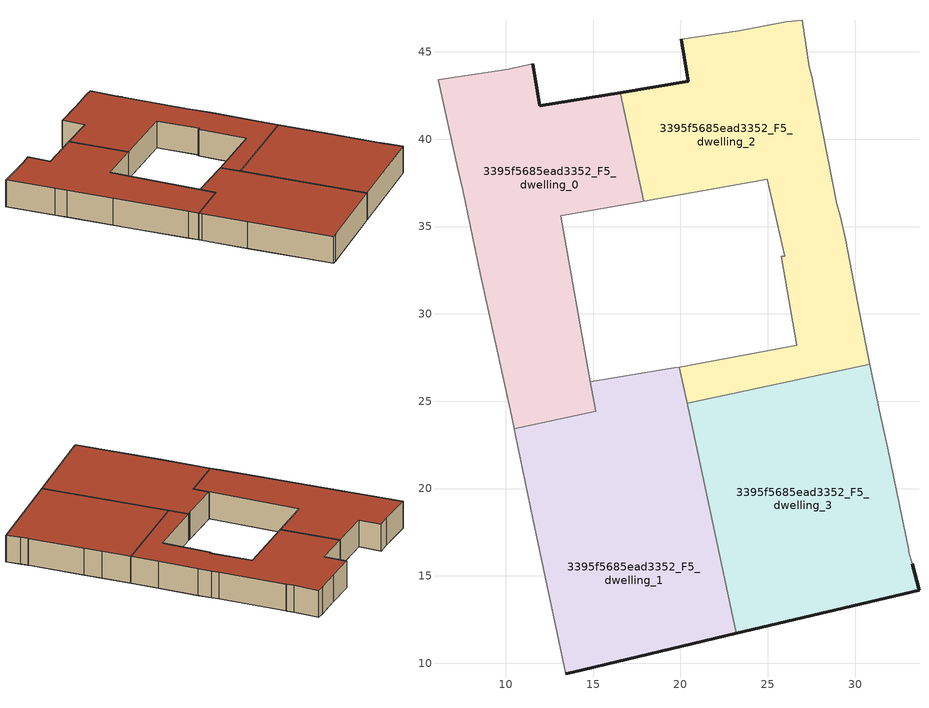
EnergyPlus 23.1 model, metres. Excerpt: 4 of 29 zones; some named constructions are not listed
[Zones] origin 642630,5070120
3395f5685ead3352_F5_dwelling_0
 floor to 3395f5685ead3352_F4_dwelling_0 (EU_floor_Construction): 13.74,32.3 13.15,35.61 17.89,36.45 16.56,42.67 11.95,41.92 11.55,44.32 10.15,44.02 6.15,43.42 7.25,38.32 7.55,37.11 8.55,32.31 8.78,31.23 z15
 floor to 3395f5685ead3352_F4_dwelling_1 (EU_floor_Construction): 15.14,24.43 14.87,26.01 13.74,32.3 8.78,31.23 10.25,24.5 10.48,23.43 z15
 wall outside (EU_wall_Construction): 11.55,44.32 11.95,41.92 16.56,42.67 z15:18
 wall adiabatic (EU_wall_Construction): 10.48,23.43 10.25,24.5 8.55,32.31 7.55,37.11 7.25,38.32 6.15,43.42 10.15,44.02 11.55,44.32 / 17.89,36.45 13.15,35.61 14.85,26.11 z15:18; 14.85,26.1,18 14.85,26.11,15 14.85,26.1,15
 wall to 3395f5685ead3352_F5_dwelling_2 (EU_wall_Construction): 16.56,42.67 17.89,36.45 z15:18
 wall to 3395f5685ead3352_F5_dwelling_1 (EU_wall_Construction): 14.85,26.1 15.15,24.43 / 15.14,24.43 10.48,23.43 z15:18; 15.14,24.43,18 15.15,24.43,15 15.14,24.43,15
 roof outside (EU_roof_Construction): 16.56,42.67 17.89,36.45 13.15,35.61 15.14,24.43 10.48,23.43 10.25,24.5 8.55,32.31 7.55,37.11 7.25,38.32 6.15,43.42 10.15,44.02 11.55,44.32 11.95,41.92 z18
3395f5685ead3352_F5_dwelling_1
 floor to 3395f5685ead3352_F4_dwelling_1 (EU_floor_Construction): 21.23,20.88 19.93,26.96 19.65,26.9 14.85,26.1 15.15,24.43 10.48,23.43 10.55,23.1 11.45,18.78 z15
 floor to 3395f5685ead3352_F4_dwelling_2 (EU_floor_Construction): 23.2,11.71 21.23,20.88 11.45,18.78 11.55,18.3 13.44,9.39 13.84,9.49 z15
 wall outside (EU_wall_Construction): 23.2,11.71 13.84,9.49 13.44,9.39 z15:18
 wall adiabatic (EU_wall_Construction): 13.44,9.39 11.55,18.3 10.55,23.1 10.48,23.43 / 14.85,26.1 19.65,26.9 19.93,26.96 z15:18
 wall to 3395f5685ead3352_F5_dwelling_3 (EU_wall_Construction): 20.38,24.87 23.2,11.71 z15:18
 wall to 3395f5685ead3352_F5_dwelling_2 (EU_wall_Construction): 19.93,26.96 20.38,24.87 z15:18
 roof outside (EU_roof_Construction): 19.93,26.96 23.2,11.71 13.84,9.49 13.44,9.39 11.55,18.3 10.55,23.1 10.48,23.43 15.15,24.43 14.85,26.1 19.65,26.9 z18
3395f5685ead3352_F5_dwelling_2
 floor to 3395f5685ead3352_F4_dwelling_3 (EU_floor_Construction): 30.85,27.12 30.26,30 29.46,34.21 29.16,35.61 28.96,36.31 27.56,43.31 27.56,43.41 27.36,44.11 26.96,46.82 26.06,46.72 23.36,46.22 20.06,45.72 20.46,43.32 16.56,42.67 17.89,36.45 24.96,37.71 25.96,33.31 25.76,33.31 26.66,28.2 19.93,26.96 20.38,24.87 z15
 wall outside (EU_wall_Construction): 16.56,42.67 20.46,43.32 20.06,45.72 z15:18
 wall adiabatic (EU_wall_Construction): 20.06,45.72 23.36,46.22 26.06,46.72 26.96,46.82 27.36,44.11 27.56,43.41 27.56,43.31 28.96,36.31 29.16,35.61 29.46,34.21 30.26,30 30.85,27.12 / 19.93,26.96 26.66,28.2 25.76,33.31 25.96,33.31 24.96,37.71 17.89,36.45 z15:18
 wall to 3395f5685ead3352_F5_dwelling_3 (EU_wall_Construction): 30.85,27.12 20.38,24.87 z15:18
 roof outside (EU_roof_Construction): 26.96,46.82 27.36,44.11 27.56,43.41 27.56,43.31 28.96,36.31 29.16,35.61 29.46,34.21 30.26,30 30.85,27.12 20.38,24.87 19.93,26.96 26.66,28.2 25.76,33.31 25.96,33.31 24.96,37.71 17.89,36.45 16.56,42.67 20.46,43.32 20.06,45.72 23.36,46.22 26.06,46.72 z18
3395f5685ead3352_F5_dwelling_3
 floor to 3395f5685ead3352_F4_dwelling_4 (EU_floor_Construction): 33.66,14.19 33.26,15.69 33.06,16.39 33.06,16.49 31.86,22.3 31.46,24.1 30.85,27.12 20.38,24.87 23.2,11.71 z15
 wall outside (EU_wall_Construction): 33.26,15.69 33.66,14.19 23.2,11.71 z15:18
 wall adiabatic (EU_wall_Construction): 30.85,27.12 31.46,24.1 31.86,22.3 33.06,16.49 33.06,16.39 33.26,15.69 z15:18
 roof outside (EU_roof_Construction): 30.85,27.12 31.46,24.1 31.86,22.3 33.06,16.49 33.06,16.39 33.26,15.69 33.66,14.19 23.2,11.71 20.38,24.87 z18
[HVACTEMPLATE:THERMOSTAT] Constant Heating Setpoint=20; Constant Cooling Setpoint=50
EU_HeatOnly_3395f5685ead3352_F0_dwelling_1; EU_HeatOnly_3395f5685ead3352_F0_dwelling_2; EU_HeatOnly_3395f5685ead3352_F0_dwelling_3; EU_HeatOnly_3395f5685ead3352_F0_dwelling_4; EU_HeatOnly_3395f5685ead3352_F1_dwelling_0; EU_HeatOnly_3395f5685ead3352_F1_dwelling_1; EU_HeatOnly_3395f5685ead3352_F1_dwelling_2; EU_HeatOnly_3395f5685ead3352_F1_dwelling_3; EU_HeatOnly_3395f5685ead3352_F1_dwelling_4; EU_HeatOnly_3395f5685ead3352_F2_dwelling_0; EU_HeatOnly_3395f5685ead3352_F2_dwelling_1; EU_HeatOnly_3395f5685ead3352_F2_dwelling_2; EU_HeatOnly_3395f5685ead3352_F2_dwelling_3; EU_HeatOnly_3395f5685ead3352_F2_dwelling_4; EU_HeatOnly_3395f5685ead3352_F3_dwelling_0; EU_HeatOnly_3395f5685ead3352_F3_dwelling_1; EU_HeatOnly_3395f5685ead3352_F3_dwelling_2; EU_HeatOnly_3395f5685ead3352_F3_dwelling_3; EU_HeatOnly_3395f5685ead3352_F3_dwelling_4; EU_HeatOnly_3395f5685ead3352_F4_dwelling_0; EU_HeatOnly_3395f5685ead3352_F4_dwelling_1; EU_HeatOnly_3395f5685ead3352_F4_dwelling_2; EU_HeatOnly_3395f5685ead3352_F4_dwelling_3; EU_HeatOnly_3395f5685ead3352_F4_dwelling_4; EU_HeatOnly_3395f5685ead3352_F5_dwelling_0; EU_HeatOnly_3395f5685ead3352_F5_dwelling_1; EU_HeatOnly_3395f5685ead3352_F5_dwelling_2; EU_HeatOnly_3395f5685ead3352_F5_dwelling_3
